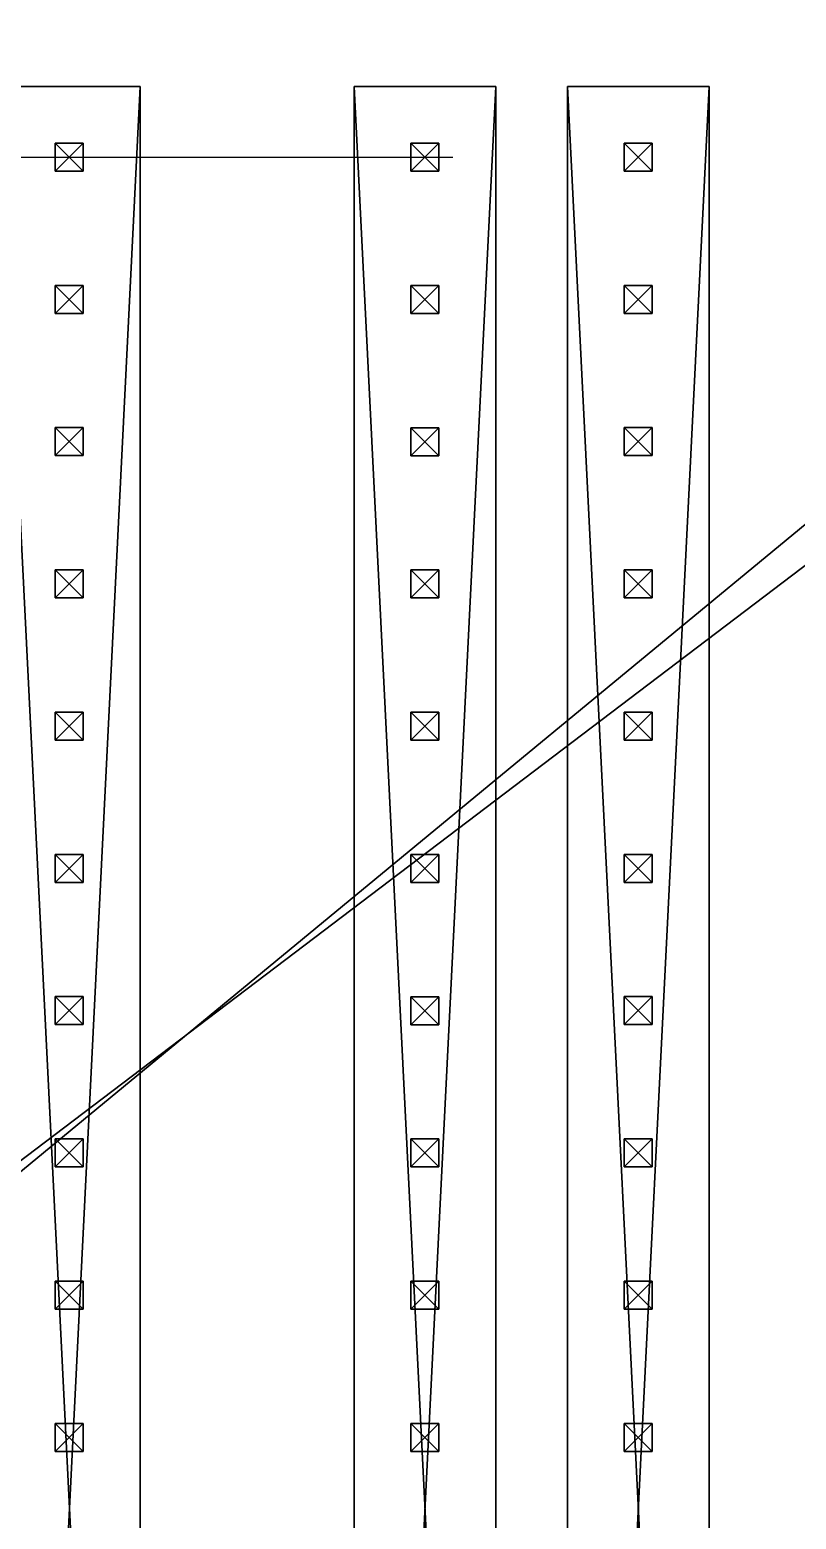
# Model space of a CAD drawing. Header units: millimetres. Extents: x 71 to 249, y 13 to 134.
# Drawn here: x 169.29 to 182.98, y 71.94 to 98.54 of the extents above; entities that cross this region are included whole.
import ezdxf

# ---------------------------------------------------------------- set-up
doc = ezdxf.new("R2010")
doc.units = ezdxf.units.MM
doc.layers.add('UB3D', color=1, linetype='Continuous')

msp = doc.modelspace()

# ---------------------------------------------------------------- linework, layer by layer
for p, q in [((148.409, 96.265, 78.56), (176.349, 96.265, 78.56)), ((154.759, 96.266, 95.571), (169.999, 96.266, 95.571)), ((169.999, 96.266, 87.511), (176.849, 96.266, 87.511)), ((176.349, 96.266, 87.511), (176.349, 96.266, 72.511))]:
    msp.add_line(p, q)
at = {"layer": 'UB3D', "color": 94}
for points in [[(219.529, 116.585, 72.51), (219.529, 28.585, 72.51), (103.529, 28.585, 72.51)], [(219.529, 116.585, 72.51), (103.529, 28.585, 72.51), (103.529, 116.585, 72.51)], [(219.529, 116.585, 72.5), (103.529, 116.585, 72.5), (103.529, 28.585, 72.5)], [(219.529, 116.585, 72.5), (103.529, 28.585, 72.5), (219.529, 28.585, 72.5)], [(215.719, 116.586, 89.521), (215.719, 28.586, 89.521), (109.038, 28.586, 89.521)], [(215.719, 116.586, 89.521), (109.038, 28.586, 89.521), (109.038, 116.586, 89.521)], [(215.719, 116.586, 89.511), (109.038, 116.586, 89.511), (109.038, 28.586, 89.511)], [(215.719, 116.586, 89.511), (109.038, 28.586, 89.511), (215.719, 28.586, 89.511)]]:
    msp.add_3dface(points, dxfattribs=at)
at = {"layer": 'UB3D', "color": 27}
for points in [[(171.264, 97.529, 89.521), (168.737, 97.529, 89.521), (168.737, 97.529, 91.521), (171.264, 97.529, 91.521)], [(168.737, 46.748, 89.521), (171.264, 46.748, 89.521), (171.264, 97.529, 89.521)], [(168.737, 46.748, 89.521), (171.264, 97.529, 89.521), (168.737, 97.529, 89.521)], [(168.737, 97.529, 91.521), (171.264, 97.529, 91.521), (171.264, 46.748, 91.521)], [(168.737, 97.529, 91.521), (171.264, 46.748, 91.521), (168.737, 46.748, 91.521)], [(171.264, 46.748, 89.521), (171.264, 97.529, 89.521), (171.264, 97.529, 91.521), (171.264, 46.748, 91.521)], [(177.614, 97.527, 72.51), (175.087, 97.527, 72.51), (175.087, 97.527, 74.51), (177.614, 97.527, 74.51)], [(175.087, 97.527, 72.51), (175.087, 46.746, 72.51), (175.087, 46.746, 74.51), (175.087, 97.527, 74.51)], [(175.087, 46.746, 72.51), (177.614, 46.746, 72.51), (177.614, 97.527, 72.51)], [(175.087, 46.746, 72.51), (177.614, 97.527, 72.51), (175.087, 97.527, 72.51)], [(175.087, 46.746, 72.51), (175.087, 97.527, 72.51), (175.087, 46.746, 72.51)], [(175.087, 97.527, 74.51), (177.614, 97.527, 74.51), (177.614, 46.746, 74.51)], [(175.087, 97.527, 74.51), (177.614, 46.746, 74.51), (175.087, 46.746, 74.51)], [(175.087, 97.527, 74.51), (175.087, 46.746, 74.51), (175.087, 97.527, 74.51)], [(177.614, 46.746, 72.51), (177.614, 97.527, 72.51), (177.614, 97.527, 74.51), (177.614, 46.746, 74.51)], [(181.424, 97.529, 89.521), (178.897, 97.529, 89.521), (178.897, 97.529, 91.521), (181.424, 97.529, 91.521)], [(178.897, 97.529, 89.521), (178.897, 46.748, 89.521), (178.897, 46.748, 91.521), (178.897, 97.529, 91.521)], [(178.897, 46.748, 89.521), (181.424, 46.748, 89.521), (181.424, 97.529, 89.521)], [(178.897, 46.748, 89.521), (181.424, 97.529, 89.521), (178.897, 97.529, 89.521)], [(178.897, 46.748, 89.521), (178.897, 97.529, 89.521), (178.897, 46.748, 89.521)], [(178.897, 97.529, 91.521), (181.424, 97.529, 91.521), (181.424, 46.748, 91.521)], [(178.897, 97.529, 91.521), (181.424, 46.748, 91.521), (178.897, 46.748, 91.521)], [(178.897, 97.529, 91.521), (178.897, 46.748, 91.521), (178.897, 97.529, 91.521)], [(181.424, 46.748, 89.521), (181.424, 97.529, 89.521), (181.424, 97.529, 91.521), (181.424, 46.748, 91.521)]]:
    msp.add_3dface(points, dxfattribs=at)
at = {"layer": 'UB3D', "color": 254}
for points in [[(169.999, 96.266, 88.011), (169.749, 96.016, 88.291), (169.749, 96.516, 88.291)], [(169.749, 96.016, 88.291), (169.749, 96.516, 88.291), (169.749, 96.016, 95.291)], [(169.749, 96.516, 88.291), (169.749, 96.016, 95.291), (169.749, 96.516, 95.291)], [(169.749, 96.016, 95.291), (169.749, 96.516, 95.291), (169.999, 96.266, 95.571)], [(169.999, 96.266, 88.011), (169.749, 96.516, 88.291), (170.249, 96.516, 88.291)], [(169.749, 96.516, 88.291), (170.249, 96.516, 88.291), (169.749, 96.516, 95.291)], [(170.249, 96.516, 88.291), (169.749, 96.516, 95.291), (170.249, 96.516, 95.291)], [(169.749, 96.516, 95.291), (170.249, 96.516, 95.291), (169.999, 96.266, 95.571)], [(169.999, 96.266, 88.011), (170.249, 96.516, 88.291), (170.249, 96.016, 88.291)], [(170.249, 96.516, 95.291), (170.249, 96.016, 95.291), (169.999, 96.266, 95.571)], [(170.249, 96.516, 88.291), (170.249, 96.016, 88.291), (170.249, 96.516, 95.291)], [(170.249, 96.016, 88.291), (170.249, 96.516, 95.291), (170.249, 96.016, 95.291)], [(176.349, 96.265, 71), (176.099, 96.015, 71.28), (176.099, 96.515, 71.28)], [(176.099, 96.015, 71.28), (176.099, 96.515, 71.28), (176.099, 96.015, 78.28)], [(176.099, 96.515, 71.28), (176.099, 96.015, 78.28), (176.099, 96.515, 78.28)], [(176.099, 96.015, 78.28), (176.099, 96.515, 78.28), (176.349, 96.265, 78.56)], [(176.349, 96.265, 71), (176.099, 96.515, 71.28), (176.599, 96.515, 71.28)], [(176.099, 96.515, 71.28), (176.599, 96.515, 71.28), (176.099, 96.515, 78.28)], [(176.599, 96.515, 71.28), (176.099, 96.515, 78.28), (176.599, 96.515, 78.28)], [(176.099, 96.515, 78.28), (176.599, 96.515, 78.28), (176.349, 96.265, 78.56)], [(176.349, 96.265, 71), (176.599, 96.515, 71.28), (176.599, 96.015, 71.28)], [(176.599, 96.515, 78.28), (176.599, 96.015, 78.28), (176.349, 96.265, 78.56)], [(176.599, 96.515, 71.28), (176.599, 96.015, 71.28), (176.599, 96.515, 78.28)], [(176.599, 96.015, 71.28), (176.599, 96.515, 78.28), (176.599, 96.015, 78.28)], [(180.159, 96.266, 88.011), (179.909, 96.016, 88.291), (179.909, 96.516, 88.291)], [(179.909, 96.016, 88.291), (179.909, 96.516, 88.291), (179.909, 96.016, 95.291)], [(179.909, 96.516, 88.291), (179.909, 96.016, 95.291), (179.909, 96.516, 95.291)], [(179.909, 96.016, 95.291), (179.909, 96.516, 95.291), (180.159, 96.266, 95.571)], [(180.159, 96.266, 88.011), (179.909, 96.516, 88.291), (180.409, 96.516, 88.291)], [(179.909, 96.516, 88.291), (180.409, 96.516, 88.291), (179.909, 96.516, 95.291)], [(180.409, 96.516, 88.291), (179.909, 96.516, 95.291), (180.409, 96.516, 95.291)], [(179.909, 96.516, 95.291), (180.409, 96.516, 95.291), (180.159, 96.266, 95.571)], [(180.159, 96.266, 88.011), (180.409, 96.516, 88.291), (180.409, 96.016, 88.291)], [(180.409, 96.516, 95.291), (180.409, 96.016, 95.291), (180.159, 96.266, 95.571)], [(180.409, 96.516, 88.291), (180.409, 96.016, 88.291), (180.409, 96.516, 95.291)], [(180.409, 96.016, 88.291), (180.409, 96.516, 95.291), (180.409, 96.016, 95.291)], [(169.999, 96.266, 88.011), (170.249, 96.016, 88.291), (169.749, 96.016, 88.291)], [(170.249, 96.016, 95.291), (169.749, 96.016, 95.291), (169.999, 96.266, 95.571)], [(170.249, 96.016, 88.291), (169.749, 96.016, 88.291), (170.249, 96.016, 95.291)], [(169.749, 96.016, 88.291), (170.249, 96.016, 95.291), (169.749, 96.016, 95.291)], [(176.349, 96.265, 71), (176.599, 96.015, 71.28), (176.099, 96.015, 71.28)], [(176.599, 96.015, 78.28), (176.099, 96.015, 78.28), (176.349, 96.265, 78.56)], [(176.599, 96.015, 71.28), (176.099, 96.015, 71.28), (176.599, 96.015, 78.28)], [(176.099, 96.015, 71.28), (176.599, 96.015, 78.28), (176.099, 96.015, 78.28)], [(180.159, 96.266, 88.011), (180.409, 96.016, 88.291), (179.909, 96.016, 88.291)], [(180.409, 96.016, 95.291), (179.909, 96.016, 95.291), (180.159, 96.266, 95.571)], [(180.409, 96.016, 88.291), (179.909, 96.016, 88.291), (180.409, 96.016, 95.291)], [(179.909, 96.016, 88.291), (180.409, 96.016, 95.291), (179.909, 96.016, 95.291)], [(169.999, 93.726, 88.011), (169.749, 93.476, 88.291), (169.749, 93.976, 88.291)], [(169.749, 93.476, 88.291), (169.749, 93.976, 88.291), (169.749, 93.476, 95.291)], [(169.749, 93.976, 88.291), (169.749, 93.476, 95.291), (169.749, 93.976, 95.291)], [(169.749, 93.476, 95.291), (169.749, 93.976, 95.291), (169.999, 93.726, 95.571)], [(169.999, 93.726, 88.011), (169.749, 93.976, 88.291), (170.249, 93.976, 88.291)], [(169.749, 93.976, 88.291), (170.249, 93.976, 88.291), (169.749, 93.976, 95.291)], [(170.249, 93.976, 88.291), (169.749, 93.976, 95.291), (170.249, 93.976, 95.291)], [(169.749, 93.976, 95.291), (170.249, 93.976, 95.291), (169.999, 93.726, 95.571)], [(169.999, 93.726, 88.011), (170.249, 93.976, 88.291), (170.249, 93.476, 88.291)], [(170.249, 93.976, 95.291), (170.249, 93.476, 95.291), (169.999, 93.726, 95.571)], [(170.249, 93.976, 88.291), (170.249, 93.476, 88.291), (170.249, 93.976, 95.291)], [(170.249, 93.476, 88.291), (170.249, 93.976, 95.291), (170.249, 93.476, 95.291)], [(176.349, 93.725, 71), (176.099, 93.475, 71.28), (176.099, 93.975, 71.28)], [(176.099, 93.475, 71.28), (176.099, 93.975, 71.28), (176.099, 93.475, 78.28)], [(176.099, 93.975, 71.28), (176.099, 93.475, 78.28), (176.099, 93.975, 78.28)], [(176.099, 93.475, 78.28), (176.099, 93.975, 78.28), (176.349, 93.725, 78.56)], [(176.349, 93.725, 71), (176.099, 93.975, 71.28), (176.599, 93.975, 71.28)], [(176.099, 93.975, 71.28), (176.599, 93.975, 71.28), (176.099, 93.975, 78.28)], [(176.599, 93.975, 71.28), (176.099, 93.975, 78.28), (176.599, 93.975, 78.28)], [(176.099, 93.975, 78.28), (176.599, 93.975, 78.28), (176.349, 93.725, 78.56)], [(176.349, 93.725, 71), (176.599, 93.975, 71.28), (176.599, 93.475, 71.28)], [(176.599, 93.975, 78.28), (176.599, 93.475, 78.28), (176.349, 93.725, 78.56)], [(176.599, 93.975, 71.28), (176.599, 93.475, 71.28), (176.599, 93.975, 78.28)], [(176.599, 93.475, 71.28), (176.599, 93.975, 78.28), (176.599, 93.475, 78.28)], [(180.159, 93.726, 88.011), (179.909, 93.476, 88.291), (179.909, 93.976, 88.291)], [(179.909, 93.476, 88.291), (179.909, 93.976, 88.291), (179.909, 93.476, 95.291)], [(179.909, 93.976, 88.291), (179.909, 93.476, 95.291), (179.909, 93.976, 95.291)], [(179.909, 93.476, 95.291), (179.909, 93.976, 95.291), (180.159, 93.726, 95.571)], [(180.159, 93.726, 88.011), (179.909, 93.976, 88.291), (180.409, 93.976, 88.291)], [(179.909, 93.976, 88.291), (180.409, 93.976, 88.291), (179.909, 93.976, 95.291)], [(180.409, 93.976, 88.291), (179.909, 93.976, 95.291), (180.409, 93.976, 95.291)], [(179.909, 93.976, 95.291), (180.409, 93.976, 95.291), (180.159, 93.726, 95.571)], [(180.159, 93.726, 88.011), (180.409, 93.976, 88.291), (180.409, 93.476, 88.291)], [(180.409, 93.976, 95.291), (180.409, 93.476, 95.291), (180.159, 93.726, 95.571)], [(180.409, 93.976, 88.291), (180.409, 93.476, 88.291), (180.409, 93.976, 95.291)], [(180.409, 93.476, 88.291), (180.409, 93.976, 95.291), (180.409, 93.476, 95.291)], [(169.999, 93.726, 88.011), (170.249, 93.476, 88.291), (169.749, 93.476, 88.291)], [(170.249, 93.476, 95.291), (169.749, 93.476, 95.291), (169.999, 93.726, 95.571)], [(176.349, 93.725, 71), (176.599, 93.475, 71.28), (176.099, 93.475, 71.28)], [(176.599, 93.475, 78.28), (176.099, 93.475, 78.28), (176.349, 93.725, 78.56)], [(180.159, 93.726, 88.011), (180.409, 93.476, 88.291), (179.909, 93.476, 88.291)], [(180.409, 93.476, 95.291), (179.909, 93.476, 95.291), (180.159, 93.726, 95.571)], [(170.249, 93.476, 88.291), (169.749, 93.476, 88.291), (170.249, 93.476, 95.291)], [(169.749, 93.476, 88.291), (170.249, 93.476, 95.291), (169.749, 93.476, 95.291)], [(176.599, 93.475, 71.28), (176.099, 93.475, 71.28), (176.599, 93.475, 78.28)], [(176.099, 93.475, 71.28), (176.599, 93.475, 78.28), (176.099, 93.475, 78.28)], [(180.409, 93.476, 88.291), (179.909, 93.476, 88.291), (180.409, 93.476, 95.291)], [(179.909, 93.476, 88.291), (180.409, 93.476, 95.291), (179.909, 93.476, 95.291)], [(169.999, 91.186, 88.011), (169.749, 90.936, 88.291), (169.749, 91.436, 88.291)], [(169.749, 90.936, 88.291), (169.749, 91.436, 88.291), (169.749, 90.936, 95.291)], [(169.749, 91.436, 88.291), (169.749, 90.936, 95.291), (169.749, 91.436, 95.291)], [(169.749, 90.936, 95.291), (169.749, 91.436, 95.291), (169.999, 91.186, 95.571)], [(169.999, 91.186, 88.011), (169.749, 91.436, 88.291), (170.249, 91.436, 88.291)], [(169.749, 91.436, 88.291), (170.249, 91.436, 88.291), (169.749, 91.436, 95.291)], [(170.249, 91.436, 88.291), (169.749, 91.436, 95.291), (170.249, 91.436, 95.291)], [(169.749, 91.436, 95.291), (170.249, 91.436, 95.291), (169.999, 91.186, 95.571)], [(169.999, 91.186, 88.011), (170.249, 91.436, 88.291), (170.249, 90.936, 88.291)], [(170.249, 91.436, 95.291), (170.249, 90.936, 95.291), (169.999, 91.186, 95.571)], [(170.249, 91.436, 88.291), (170.249, 90.936, 88.291), (170.249, 91.436, 95.291)], [(170.249, 90.936, 88.291), (170.249, 91.436, 95.291), (170.249, 90.936, 95.291)], [(176.349, 91.185, 71), (176.099, 90.935, 71.28), (176.099, 91.435, 71.28)], [(176.099, 90.935, 71.28), (176.099, 91.435, 71.28), (176.099, 90.935, 78.28)], [(176.099, 91.435, 71.28), (176.099, 90.935, 78.28), (176.099, 91.435, 78.28)], [(176.099, 90.935, 78.28), (176.099, 91.435, 78.28), (176.349, 91.185, 78.56)], [(176.349, 91.185, 71), (176.099, 91.435, 71.28), (176.599, 91.435, 71.28)], [(176.099, 91.435, 71.28), (176.599, 91.435, 71.28), (176.099, 91.435, 78.28)], [(176.599, 91.435, 71.28), (176.099, 91.435, 78.28), (176.599, 91.435, 78.28)], [(176.099, 91.435, 78.28), (176.599, 91.435, 78.28), (176.349, 91.185, 78.56)], [(176.349, 91.185, 71), (176.599, 91.435, 71.28), (176.599, 90.935, 71.28)], [(176.599, 91.435, 78.28), (176.599, 90.935, 78.28), (176.349, 91.185, 78.56)], [(176.599, 91.435, 71.28), (176.599, 90.935, 71.28), (176.599, 91.435, 78.28)], [(176.599, 90.935, 71.28), (176.599, 91.435, 78.28), (176.599, 90.935, 78.28)], [(180.159, 91.186, 88.011), (179.909, 90.936, 88.291), (179.909, 91.436, 88.291)], [(179.909, 90.936, 88.291), (179.909, 91.436, 88.291), (179.909, 90.936, 95.291)], [(179.909, 91.436, 88.291), (179.909, 90.936, 95.291), (179.909, 91.436, 95.291)], [(179.909, 90.936, 95.291), (179.909, 91.436, 95.291), (180.159, 91.186, 95.571)], [(180.159, 91.186, 88.011), (179.909, 91.436, 88.291), (180.409, 91.436, 88.291)], [(179.909, 91.436, 88.291), (180.409, 91.436, 88.291), (179.909, 91.436, 95.291)], [(180.409, 91.436, 88.291), (179.909, 91.436, 95.291), (180.409, 91.436, 95.291)], [(179.909, 91.436, 95.291), (180.409, 91.436, 95.291), (180.159, 91.186, 95.571)], [(180.159, 91.186, 88.011), (180.409, 91.436, 88.291), (180.409, 90.936, 88.291)], [(180.409, 91.436, 95.291), (180.409, 90.936, 95.291), (180.159, 91.186, 95.571)], [(180.409, 91.436, 88.291), (180.409, 90.936, 88.291), (180.409, 91.436, 95.291)], [(180.409, 90.936, 88.291), (180.409, 91.436, 95.291), (180.409, 90.936, 95.291)], [(169.999, 91.186, 88.011), (170.249, 90.936, 88.291), (169.749, 90.936, 88.291)], [(170.249, 90.936, 95.291), (169.749, 90.936, 95.291), (169.999, 91.186, 95.571)], [(176.349, 91.185, 71), (176.599, 90.935, 71.28), (176.099, 90.935, 71.28)], [(176.599, 90.935, 78.28), (176.099, 90.935, 78.28), (176.349, 91.185, 78.56)], [(180.159, 91.186, 88.011), (180.409, 90.936, 88.291), (179.909, 90.936, 88.291)], [(180.409, 90.936, 95.291), (179.909, 90.936, 95.291), (180.159, 91.186, 95.571)], [(170.249, 90.936, 88.291), (169.749, 90.936, 88.291), (170.249, 90.936, 95.291)], [(169.749, 90.936, 88.291), (170.249, 90.936, 95.291), (169.749, 90.936, 95.291)], [(176.599, 90.935, 71.28), (176.099, 90.935, 71.28), (176.599, 90.935, 78.28)], [(176.099, 90.935, 71.28), (176.599, 90.935, 78.28), (176.099, 90.935, 78.28)], [(180.409, 90.936, 88.291), (179.909, 90.936, 88.291), (180.409, 90.936, 95.291)], [(179.909, 90.936, 88.291), (180.409, 90.936, 95.291), (179.909, 90.936, 95.291)], [(169.999, 88.646, 88.011), (169.749, 88.396, 88.291), (169.749, 88.896, 88.291)], [(169.749, 88.396, 88.291), (169.749, 88.896, 88.291), (169.749, 88.396, 95.291)], [(169.749, 88.896, 88.291), (169.749, 88.396, 95.291), (169.749, 88.896, 95.291)], [(169.749, 88.396, 95.291), (169.749, 88.896, 95.291), (169.999, 88.646, 95.571)], [(169.999, 88.646, 88.011), (169.749, 88.896, 88.291), (170.249, 88.896, 88.291)], [(169.749, 88.896, 88.291), (170.249, 88.896, 88.291), (169.749, 88.896, 95.291)], [(170.249, 88.896, 88.291), (169.749, 88.896, 95.291), (170.249, 88.896, 95.291)], [(169.749, 88.896, 95.291), (170.249, 88.896, 95.291), (169.999, 88.646, 95.571)], [(169.999, 88.646, 88.011), (170.249, 88.896, 88.291), (170.249, 88.396, 88.291)], [(170.249, 88.896, 95.291), (170.249, 88.396, 95.291), (169.999, 88.646, 95.571)], [(170.249, 88.896, 88.291), (170.249, 88.396, 88.291), (170.249, 88.896, 95.291)], [(170.249, 88.396, 88.291), (170.249, 88.896, 95.291), (170.249, 88.396, 95.291)], [(176.349, 88.645, 71), (176.099, 88.395, 71.28), (176.099, 88.895, 71.28)], [(176.099, 88.395, 71.28), (176.099, 88.895, 71.28), (176.099, 88.395, 78.28)], [(176.099, 88.895, 71.28), (176.099, 88.395, 78.28), (176.099, 88.895, 78.28)], [(176.099, 88.395, 78.28), (176.099, 88.895, 78.28), (176.349, 88.645, 78.56)], [(176.349, 88.645, 71), (176.099, 88.895, 71.28), (176.599, 88.895, 71.28)], [(176.099, 88.895, 71.28), (176.599, 88.895, 71.28), (176.099, 88.895, 78.28)], [(176.599, 88.895, 71.28), (176.099, 88.895, 78.28), (176.599, 88.895, 78.28)], [(176.099, 88.895, 78.28), (176.599, 88.895, 78.28), (176.349, 88.645, 78.56)], [(176.349, 88.645, 71), (176.599, 88.895, 71.28), (176.599, 88.395, 71.28)], [(176.599, 88.895, 78.28), (176.599, 88.395, 78.28), (176.349, 88.645, 78.56)], [(176.599, 88.895, 71.28), (176.599, 88.395, 71.28), (176.599, 88.895, 78.28)], [(176.599, 88.395, 71.28), (176.599, 88.895, 78.28), (176.599, 88.395, 78.28)], [(180.159, 88.646, 88.011), (179.909, 88.396, 88.291), (179.909, 88.896, 88.291)], [(179.909, 88.396, 88.291), (179.909, 88.896, 88.291), (179.909, 88.396, 95.291)], [(179.909, 88.896, 88.291), (179.909, 88.396, 95.291), (179.909, 88.896, 95.291)], [(179.909, 88.396, 95.291), (179.909, 88.896, 95.291), (180.159, 88.646, 95.571)], [(180.159, 88.646, 88.011), (179.909, 88.896, 88.291), (180.409, 88.896, 88.291)], [(179.909, 88.896, 88.291), (180.409, 88.896, 88.291), (179.909, 88.896, 95.291)], [(180.409, 88.896, 88.291), (179.909, 88.896, 95.291), (180.409, 88.896, 95.291)], [(179.909, 88.896, 95.291), (180.409, 88.896, 95.291), (180.159, 88.646, 95.571)], [(180.159, 88.646, 88.011), (180.409, 88.896, 88.291), (180.409, 88.396, 88.291)], [(180.409, 88.896, 95.291), (180.409, 88.396, 95.291), (180.159, 88.646, 95.571)], [(180.409, 88.896, 88.291), (180.409, 88.396, 88.291), (180.409, 88.896, 95.291)], [(180.409, 88.396, 88.291), (180.409, 88.896, 95.291), (180.409, 88.396, 95.291)], [(169.999, 88.646, 88.011), (170.249, 88.396, 88.291), (169.749, 88.396, 88.291)], [(170.249, 88.396, 95.291), (169.749, 88.396, 95.291), (169.999, 88.646, 95.571)], [(176.349, 88.645, 71), (176.599, 88.395, 71.28), (176.099, 88.395, 71.28)], [(176.599, 88.395, 78.28), (176.099, 88.395, 78.28), (176.349, 88.645, 78.56)], [(180.159, 88.646, 88.011), (180.409, 88.396, 88.291), (179.909, 88.396, 88.291)], [(180.409, 88.396, 95.291), (179.909, 88.396, 95.291), (180.159, 88.646, 95.571)], [(170.249, 88.396, 88.291), (169.749, 88.396, 88.291), (170.249, 88.396, 95.291)], [(169.749, 88.396, 88.291), (170.249, 88.396, 95.291), (169.749, 88.396, 95.291)], [(176.599, 88.395, 71.28), (176.099, 88.395, 71.28), (176.599, 88.395, 78.28)], [(176.099, 88.395, 71.28), (176.599, 88.395, 78.28), (176.099, 88.395, 78.28)], [(180.409, 88.396, 88.291), (179.909, 88.396, 88.291), (180.409, 88.396, 95.291)], [(179.909, 88.396, 88.291), (180.409, 88.396, 95.291), (179.909, 88.396, 95.291)], [(169.999, 86.106, 88.011), (169.749, 85.856, 88.291), (169.749, 86.356, 88.291)], [(169.749, 85.856, 88.291), (169.749, 86.356, 88.291), (169.749, 85.856, 95.291)], [(169.749, 86.356, 88.291), (169.749, 85.856, 95.291), (169.749, 86.356, 95.291)], [(169.749, 85.856, 95.291), (169.749, 86.356, 95.291), (169.999, 86.106, 95.571)], [(169.999, 86.106, 88.011), (169.749, 86.356, 88.291), (170.249, 86.356, 88.291)], [(169.749, 86.356, 88.291), (170.249, 86.356, 88.291), (169.749, 86.356, 95.291)], [(170.249, 86.356, 88.291), (169.749, 86.356, 95.291), (170.249, 86.356, 95.291)], [(169.749, 86.356, 95.291), (170.249, 86.356, 95.291), (169.999, 86.106, 95.571)], [(169.999, 86.106, 88.011), (170.249, 86.356, 88.291), (170.249, 85.856, 88.291)], [(170.249, 86.356, 95.291), (170.249, 85.856, 95.291), (169.999, 86.106, 95.571)], [(170.249, 86.356, 88.291), (170.249, 85.856, 88.291), (170.249, 86.356, 95.291)], [(170.249, 85.856, 88.291), (170.249, 86.356, 95.291), (170.249, 85.856, 95.291)], [(176.349, 86.105, 71), (176.099, 85.855, 71.28), (176.099, 86.355, 71.28)], [(176.099, 85.855, 71.28), (176.099, 86.355, 71.28), (176.099, 85.855, 78.28)], [(176.099, 86.355, 71.28), (176.099, 85.855, 78.28), (176.099, 86.355, 78.28)], [(176.099, 85.855, 78.28), (176.099, 86.355, 78.28), (176.349, 86.105, 78.56)], [(176.349, 86.105, 71), (176.099, 86.355, 71.28), (176.599, 86.355, 71.28)], [(176.099, 86.355, 71.28), (176.599, 86.355, 71.28), (176.099, 86.355, 78.28)], [(176.599, 86.355, 71.28), (176.099, 86.355, 78.28), (176.599, 86.355, 78.28)], [(176.099, 86.355, 78.28), (176.599, 86.355, 78.28), (176.349, 86.105, 78.56)], [(176.349, 86.105, 71), (176.599, 86.355, 71.28), (176.599, 85.855, 71.28)], [(176.599, 86.355, 78.28), (176.599, 85.855, 78.28), (176.349, 86.105, 78.56)], [(176.599, 86.355, 71.28), (176.599, 85.855, 71.28), (176.599, 86.355, 78.28)], [(176.599, 85.855, 71.28), (176.599, 86.355, 78.28), (176.599, 85.855, 78.28)], [(180.159, 86.106, 88.011), (179.909, 85.856, 88.291), (179.909, 86.356, 88.291)], [(179.909, 85.856, 88.291), (179.909, 86.356, 88.291), (179.909, 85.856, 95.291)], [(179.909, 86.356, 88.291), (179.909, 85.856, 95.291), (179.909, 86.356, 95.291)], [(179.909, 85.856, 95.291), (179.909, 86.356, 95.291), (180.159, 86.106, 95.571)], [(180.159, 86.106, 88.011), (179.909, 86.356, 88.291), (180.409, 86.356, 88.291)], [(179.909, 86.356, 88.291), (180.409, 86.356, 88.291), (179.909, 86.356, 95.291)], [(180.409, 86.356, 88.291), (179.909, 86.356, 95.291), (180.409, 86.356, 95.291)], [(179.909, 86.356, 95.291), (180.409, 86.356, 95.291), (180.159, 86.106, 95.571)], [(180.159, 86.106, 88.011), (180.409, 86.356, 88.291), (180.409, 85.856, 88.291)], [(180.409, 86.356, 95.291), (180.409, 85.856, 95.291), (180.159, 86.106, 95.571)], [(180.409, 86.356, 88.291), (180.409, 85.856, 88.291), (180.409, 86.356, 95.291)], [(180.409, 85.856, 88.291), (180.409, 86.356, 95.291), (180.409, 85.856, 95.291)], [(169.999, 86.106, 88.011), (170.249, 85.856, 88.291), (169.749, 85.856, 88.291)], [(170.249, 85.856, 95.291), (169.749, 85.856, 95.291), (169.999, 86.106, 95.571)], [(176.349, 86.105, 71), (176.599, 85.855, 71.28), (176.099, 85.855, 71.28)], [(176.599, 85.855, 78.28), (176.099, 85.855, 78.28), (176.349, 86.105, 78.56)], [(180.159, 86.106, 88.011), (180.409, 85.856, 88.291), (179.909, 85.856, 88.291)], [(180.409, 85.856, 95.291), (179.909, 85.856, 95.291), (180.159, 86.106, 95.571)], [(170.249, 85.856, 88.291), (169.749, 85.856, 88.291), (170.249, 85.856, 95.291)], [(169.749, 85.856, 88.291), (170.249, 85.856, 95.291), (169.749, 85.856, 95.291)], [(176.599, 85.855, 71.28), (176.099, 85.855, 71.28), (176.599, 85.855, 78.28)], [(176.099, 85.855, 71.28), (176.599, 85.855, 78.28), (176.099, 85.855, 78.28)], [(180.409, 85.856, 88.291), (179.909, 85.856, 88.291), (180.409, 85.856, 95.291)], [(179.909, 85.856, 88.291), (180.409, 85.856, 95.291), (179.909, 85.856, 95.291)], [(169.999, 83.566, 88.011), (169.749, 83.316, 88.291), (169.749, 83.816, 88.291)], [(169.749, 83.316, 88.291), (169.749, 83.816, 88.291), (169.749, 83.316, 95.291)], [(169.749, 83.816, 88.291), (169.749, 83.316, 95.291), (169.749, 83.816, 95.291)], [(169.749, 83.316, 95.291), (169.749, 83.816, 95.291), (169.999, 83.566, 95.571)], [(169.999, 83.566, 88.011), (169.749, 83.816, 88.291), (170.249, 83.816, 88.291)], [(169.749, 83.816, 88.291), (170.249, 83.816, 88.291), (169.749, 83.816, 95.291)], [(170.249, 83.816, 88.291), (169.749, 83.816, 95.291), (170.249, 83.816, 95.291)], [(169.749, 83.816, 95.291), (170.249, 83.816, 95.291), (169.999, 83.566, 95.571)], [(169.999, 83.566, 88.011), (170.249, 83.816, 88.291), (170.249, 83.316, 88.291)], [(170.249, 83.816, 95.291), (170.249, 83.316, 95.291), (169.999, 83.566, 95.571)], [(170.249, 83.816, 88.291), (170.249, 83.316, 88.291), (170.249, 83.816, 95.291)], [(170.249, 83.316, 88.291), (170.249, 83.816, 95.291), (170.249, 83.316, 95.291)], [(176.349, 83.565, 71), (176.099, 83.315, 71.28), (176.099, 83.815, 71.28)], [(176.099, 83.315, 71.28), (176.099, 83.815, 71.28), (176.099, 83.315, 78.28)], [(176.099, 83.815, 71.28), (176.099, 83.315, 78.28), (176.099, 83.815, 78.28)], [(176.099, 83.315, 78.28), (176.099, 83.815, 78.28), (176.349, 83.565, 78.56)], [(176.349, 83.565, 71), (176.099, 83.815, 71.28), (176.599, 83.815, 71.28)], [(176.099, 83.815, 71.28), (176.599, 83.815, 71.28), (176.099, 83.815, 78.28)], [(176.599, 83.815, 71.28), (176.099, 83.815, 78.28), (176.599, 83.815, 78.28)], [(176.099, 83.815, 78.28), (176.599, 83.815, 78.28), (176.349, 83.565, 78.56)], [(176.349, 83.565, 71), (176.599, 83.815, 71.28), (176.599, 83.315, 71.28)], [(176.599, 83.815, 78.28), (176.599, 83.315, 78.28), (176.349, 83.565, 78.56)], [(176.599, 83.815, 71.28), (176.599, 83.315, 71.28), (176.599, 83.815, 78.28)], [(176.599, 83.315, 71.28), (176.599, 83.815, 78.28), (176.599, 83.315, 78.28)], [(180.159, 83.566, 88.011), (179.909, 83.316, 88.291), (179.909, 83.816, 88.291)], [(179.909, 83.316, 88.291), (179.909, 83.816, 88.291), (179.909, 83.316, 95.291)], [(179.909, 83.816, 88.291), (179.909, 83.316, 95.291), (179.909, 83.816, 95.291)], [(179.909, 83.316, 95.291), (179.909, 83.816, 95.291), (180.159, 83.566, 95.571)], [(180.159, 83.566, 88.011), (179.909, 83.816, 88.291), (180.409, 83.816, 88.291)], [(179.909, 83.816, 88.291), (180.409, 83.816, 88.291), (179.909, 83.816, 95.291)], [(180.409, 83.816, 88.291), (179.909, 83.816, 95.291), (180.409, 83.816, 95.291)], [(179.909, 83.816, 95.291), (180.409, 83.816, 95.291), (180.159, 83.566, 95.571)], [(180.159, 83.566, 88.011), (180.409, 83.816, 88.291), (180.409, 83.316, 88.291)], [(180.409, 83.816, 95.291), (180.409, 83.316, 95.291), (180.159, 83.566, 95.571)], [(180.409, 83.816, 88.291), (180.409, 83.316, 88.291), (180.409, 83.816, 95.291)], [(180.409, 83.316, 88.291), (180.409, 83.816, 95.291), (180.409, 83.316, 95.291)], [(169.999, 83.566, 88.011), (170.249, 83.316, 88.291), (169.749, 83.316, 88.291)], [(170.249, 83.316, 95.291), (169.749, 83.316, 95.291), (169.999, 83.566, 95.571)], [(176.349, 83.565, 71), (176.599, 83.315, 71.28), (176.099, 83.315, 71.28)], [(176.599, 83.315, 78.28), (176.099, 83.315, 78.28), (176.349, 83.565, 78.56)], [(180.159, 83.566, 88.011), (180.409, 83.316, 88.291), (179.909, 83.316, 88.291)], [(180.409, 83.316, 95.291), (179.909, 83.316, 95.291), (180.159, 83.566, 95.571)], [(170.249, 83.316, 88.291), (169.749, 83.316, 88.291), (170.249, 83.316, 95.291)], [(169.749, 83.316, 88.291), (170.249, 83.316, 95.291), (169.749, 83.316, 95.291)], [(176.599, 83.315, 71.28), (176.099, 83.315, 71.28), (176.599, 83.315, 78.28)], [(176.099, 83.315, 71.28), (176.599, 83.315, 78.28), (176.099, 83.315, 78.28)], [(180.409, 83.316, 88.291), (179.909, 83.316, 88.291), (180.409, 83.316, 95.291)], [(179.909, 83.316, 88.291), (180.409, 83.316, 95.291), (179.909, 83.316, 95.291)], [(169.999, 81.026, 88.011), (169.749, 80.776, 88.291), (169.749, 81.276, 88.291)], [(169.749, 80.776, 88.291), (169.749, 81.276, 88.291), (169.749, 80.776, 95.291)], [(169.749, 81.276, 88.291), (169.749, 80.776, 95.291), (169.749, 81.276, 95.291)], [(169.749, 80.776, 95.291), (169.749, 81.276, 95.291), (169.999, 81.026, 95.571)], [(169.999, 81.026, 88.011), (169.749, 81.276, 88.291), (170.249, 81.276, 88.291)], [(169.749, 81.276, 88.291), (170.249, 81.276, 88.291), (169.749, 81.276, 95.291)], [(170.249, 81.276, 88.291), (169.749, 81.276, 95.291), (170.249, 81.276, 95.291)], [(169.749, 81.276, 95.291), (170.249, 81.276, 95.291), (169.999, 81.026, 95.571)], [(169.999, 81.026, 88.011), (170.249, 81.276, 88.291), (170.249, 80.776, 88.291)], [(170.249, 81.276, 95.291), (170.249, 80.776, 95.291), (169.999, 81.026, 95.571)], [(170.249, 81.276, 88.291), (170.249, 80.776, 88.291), (170.249, 81.276, 95.291)], [(170.249, 80.776, 88.291), (170.249, 81.276, 95.291), (170.249, 80.776, 95.291)], [(176.349, 81.025, 71), (176.099, 80.775, 71.28), (176.099, 81.275, 71.28)], [(176.099, 80.775, 71.28), (176.099, 81.275, 71.28), (176.099, 80.775, 78.28)], [(176.099, 81.275, 71.28), (176.099, 80.775, 78.28), (176.099, 81.275, 78.28)], [(176.099, 80.775, 78.28), (176.099, 81.275, 78.28), (176.349, 81.025, 78.56)], [(176.349, 81.025, 71), (176.099, 81.275, 71.28), (176.599, 81.275, 71.28)], [(176.099, 81.275, 71.28), (176.599, 81.275, 71.28), (176.099, 81.275, 78.28)], [(176.599, 81.275, 71.28), (176.099, 81.275, 78.28), (176.599, 81.275, 78.28)], [(176.099, 81.275, 78.28), (176.599, 81.275, 78.28), (176.349, 81.025, 78.56)], [(176.349, 81.025, 71), (176.599, 81.275, 71.28), (176.599, 80.775, 71.28)], [(176.599, 81.275, 78.28), (176.599, 80.775, 78.28), (176.349, 81.025, 78.56)], [(176.599, 81.275, 71.28), (176.599, 80.775, 71.28), (176.599, 81.275, 78.28)], [(176.599, 80.775, 71.28), (176.599, 81.275, 78.28), (176.599, 80.775, 78.28)], [(180.159, 81.026, 88.011), (179.909, 80.776, 88.291), (179.909, 81.276, 88.291)], [(179.909, 80.776, 88.291), (179.909, 81.276, 88.291), (179.909, 80.776, 95.291)], [(179.909, 81.276, 88.291), (179.909, 80.776, 95.291), (179.909, 81.276, 95.291)], [(179.909, 80.776, 95.291), (179.909, 81.276, 95.291), (180.159, 81.026, 95.571)], [(180.159, 81.026, 88.011), (179.909, 81.276, 88.291), (180.409, 81.276, 88.291)], [(179.909, 81.276, 88.291), (180.409, 81.276, 88.291), (179.909, 81.276, 95.291)], [(180.409, 81.276, 88.291), (179.909, 81.276, 95.291), (180.409, 81.276, 95.291)], [(179.909, 81.276, 95.291), (180.409, 81.276, 95.291), (180.159, 81.026, 95.571)], [(180.159, 81.026, 88.011), (180.409, 81.276, 88.291), (180.409, 80.776, 88.291)], [(180.409, 81.276, 95.291), (180.409, 80.776, 95.291), (180.159, 81.026, 95.571)], [(180.409, 81.276, 88.291), (180.409, 80.776, 88.291), (180.409, 81.276, 95.291)], [(180.409, 80.776, 88.291), (180.409, 81.276, 95.291), (180.409, 80.776, 95.291)], [(169.999, 81.026, 88.011), (170.249, 80.776, 88.291), (169.749, 80.776, 88.291)], [(170.249, 80.776, 95.291), (169.749, 80.776, 95.291), (169.999, 81.026, 95.571)], [(176.349, 81.025, 71), (176.599, 80.775, 71.28), (176.099, 80.775, 71.28)], [(176.599, 80.775, 78.28), (176.099, 80.775, 78.28), (176.349, 81.025, 78.56)], [(180.159, 81.026, 88.011), (180.409, 80.776, 88.291), (179.909, 80.776, 88.291)], [(180.409, 80.776, 95.291), (179.909, 80.776, 95.291), (180.159, 81.026, 95.571)], [(170.249, 80.776, 88.291), (169.749, 80.776, 88.291), (170.249, 80.776, 95.291)], [(169.749, 80.776, 88.291), (170.249, 80.776, 95.291), (169.749, 80.776, 95.291)], [(176.599, 80.775, 71.28), (176.099, 80.775, 71.28), (176.599, 80.775, 78.28)], [(176.099, 80.775, 71.28), (176.599, 80.775, 78.28), (176.099, 80.775, 78.28)], [(180.409, 80.776, 88.291), (179.909, 80.776, 88.291), (180.409, 80.776, 95.291)], [(179.909, 80.776, 88.291), (180.409, 80.776, 95.291), (179.909, 80.776, 95.291)], [(169.999, 78.486, 88.011), (169.749, 78.236, 88.291), (169.749, 78.736, 88.291)], [(169.749, 78.236, 88.291), (169.749, 78.736, 88.291), (169.749, 78.236, 95.291)], [(169.749, 78.736, 88.291), (169.749, 78.236, 95.291), (169.749, 78.736, 95.291)], [(169.749, 78.236, 95.291), (169.749, 78.736, 95.291), (169.999, 78.486, 95.571)], [(169.999, 78.486, 88.011), (169.749, 78.736, 88.291), (170.249, 78.736, 88.291)], [(169.749, 78.736, 88.291), (170.249, 78.736, 88.291), (169.749, 78.736, 95.291)], [(170.249, 78.736, 88.291), (169.749, 78.736, 95.291), (170.249, 78.736, 95.291)], [(169.749, 78.736, 95.291), (170.249, 78.736, 95.291), (169.999, 78.486, 95.571)], [(169.999, 78.486, 88.011), (170.249, 78.736, 88.291), (170.249, 78.236, 88.291)], [(170.249, 78.736, 95.291), (170.249, 78.236, 95.291), (169.999, 78.486, 95.571)], [(170.249, 78.736, 88.291), (170.249, 78.236, 88.291), (170.249, 78.736, 95.291)], [(170.249, 78.236, 88.291), (170.249, 78.736, 95.291), (170.249, 78.236, 95.291)], [(176.349, 78.485, 71), (176.099, 78.235, 71.28), (176.099, 78.735, 71.28)], [(176.099, 78.235, 71.28), (176.099, 78.735, 71.28), (176.099, 78.235, 78.28)], [(176.099, 78.735, 71.28), (176.099, 78.235, 78.28), (176.099, 78.735, 78.28)], [(176.099, 78.235, 78.28), (176.099, 78.735, 78.28), (176.349, 78.485, 78.56)], [(176.349, 78.485, 71), (176.099, 78.735, 71.28), (176.599, 78.735, 71.28)], [(176.099, 78.735, 71.28), (176.599, 78.735, 71.28), (176.099, 78.735, 78.28)], [(176.599, 78.735, 71.28), (176.099, 78.735, 78.28), (176.599, 78.735, 78.28)], [(176.099, 78.735, 78.28), (176.599, 78.735, 78.28), (176.349, 78.485, 78.56)], [(176.349, 78.485, 71), (176.599, 78.735, 71.28), (176.599, 78.235, 71.28)], [(176.599, 78.735, 78.28), (176.599, 78.235, 78.28), (176.349, 78.485, 78.56)], [(176.599, 78.735, 71.28), (176.599, 78.235, 71.28), (176.599, 78.735, 78.28)], [(176.599, 78.235, 71.28), (176.599, 78.735, 78.28), (176.599, 78.235, 78.28)], [(180.159, 78.486, 88.011), (179.909, 78.236, 88.291), (179.909, 78.736, 88.291)], [(179.909, 78.236, 88.291), (179.909, 78.736, 88.291), (179.909, 78.236, 95.291)], [(179.909, 78.736, 88.291), (179.909, 78.236, 95.291), (179.909, 78.736, 95.291)], [(179.909, 78.236, 95.291), (179.909, 78.736, 95.291), (180.159, 78.486, 95.571)], [(180.159, 78.486, 88.011), (179.909, 78.736, 88.291), (180.409, 78.736, 88.291)], [(179.909, 78.736, 88.291), (180.409, 78.736, 88.291), (179.909, 78.736, 95.291)], [(180.409, 78.736, 88.291), (179.909, 78.736, 95.291), (180.409, 78.736, 95.291)], [(179.909, 78.736, 95.291), (180.409, 78.736, 95.291), (180.159, 78.486, 95.571)], [(180.159, 78.486, 88.011), (180.409, 78.736, 88.291), (180.409, 78.236, 88.291)], [(180.409, 78.736, 95.291), (180.409, 78.236, 95.291), (180.159, 78.486, 95.571)], [(180.409, 78.736, 88.291), (180.409, 78.236, 88.291), (180.409, 78.736, 95.291)], [(180.409, 78.236, 88.291), (180.409, 78.736, 95.291), (180.409, 78.236, 95.291)], [(169.999, 78.486, 88.011), (170.249, 78.236, 88.291), (169.749, 78.236, 88.291)], [(170.249, 78.236, 95.291), (169.749, 78.236, 95.291), (169.999, 78.486, 95.571)], [(176.349, 78.485, 71), (176.599, 78.235, 71.28), (176.099, 78.235, 71.28)], [(176.599, 78.235, 78.28), (176.099, 78.235, 78.28), (176.349, 78.485, 78.56)], [(180.159, 78.486, 88.011), (180.409, 78.236, 88.291), (179.909, 78.236, 88.291)], [(180.409, 78.236, 95.291), (179.909, 78.236, 95.291), (180.159, 78.486, 95.571)], [(170.249, 78.236, 88.291), (169.749, 78.236, 88.291), (170.249, 78.236, 95.291)], [(169.749, 78.236, 88.291), (170.249, 78.236, 95.291), (169.749, 78.236, 95.291)], [(176.599, 78.235, 71.28), (176.099, 78.235, 71.28), (176.599, 78.235, 78.28)], [(176.099, 78.235, 71.28), (176.599, 78.235, 78.28), (176.099, 78.235, 78.28)], [(180.409, 78.236, 88.291), (179.909, 78.236, 88.291), (180.409, 78.236, 95.291)], [(179.909, 78.236, 88.291), (180.409, 78.236, 95.291), (179.909, 78.236, 95.291)], [(169.999, 75.946, 88.011), (169.749, 75.696, 88.291), (169.749, 76.196, 88.291)], [(169.749, 75.696, 88.291), (169.749, 76.196, 88.291), (169.749, 75.696, 95.291)], [(169.749, 76.196, 88.291), (169.749, 75.696, 95.291), (169.749, 76.196, 95.291)], [(169.749, 75.696, 95.291), (169.749, 76.196, 95.291), (169.999, 75.946, 95.571)], [(169.999, 75.946, 88.011), (169.749, 76.196, 88.291), (170.249, 76.196, 88.291)], [(169.749, 76.196, 88.291), (170.249, 76.196, 88.291), (169.749, 76.196, 95.291)], [(170.249, 76.196, 88.291), (169.749, 76.196, 95.291), (170.249, 76.196, 95.291)], [(169.749, 76.196, 95.291), (170.249, 76.196, 95.291), (169.999, 75.946, 95.571)], [(169.999, 75.946, 88.011), (170.249, 76.196, 88.291), (170.249, 75.696, 88.291)], [(170.249, 76.196, 95.291), (170.249, 75.696, 95.291), (169.999, 75.946, 95.571)], [(170.249, 76.196, 88.291), (170.249, 75.696, 88.291), (170.249, 76.196, 95.291)], [(170.249, 75.696, 88.291), (170.249, 76.196, 95.291), (170.249, 75.696, 95.291)], [(176.349, 75.945, 71), (176.099, 75.695, 71.28), (176.099, 76.195, 71.28)], [(176.099, 75.695, 71.28), (176.099, 76.195, 71.28), (176.099, 75.695, 78.28)], [(176.099, 76.195, 71.28), (176.099, 75.695, 78.28), (176.099, 76.195, 78.28)], [(176.099, 75.695, 78.28), (176.099, 76.195, 78.28), (176.349, 75.945, 78.56)], [(176.349, 75.945, 71), (176.099, 76.195, 71.28), (176.599, 76.195, 71.28)], [(176.099, 76.195, 71.28), (176.599, 76.195, 71.28), (176.099, 76.195, 78.28)], [(176.599, 76.195, 71.28), (176.099, 76.195, 78.28), (176.599, 76.195, 78.28)], [(176.099, 76.195, 78.28), (176.599, 76.195, 78.28), (176.349, 75.945, 78.56)], [(176.349, 75.945, 71), (176.599, 76.195, 71.28), (176.599, 75.695, 71.28)], [(176.599, 76.195, 78.28), (176.599, 75.695, 78.28), (176.349, 75.945, 78.56)], [(176.599, 76.195, 71.28), (176.599, 75.695, 71.28), (176.599, 76.195, 78.28)], [(176.599, 75.695, 71.28), (176.599, 76.195, 78.28), (176.599, 75.695, 78.28)], [(180.159, 75.946, 88.011), (179.909, 75.696, 88.291), (179.909, 76.196, 88.291)], [(179.909, 75.696, 88.291), (179.909, 76.196, 88.291), (179.909, 75.696, 95.291)], [(179.909, 76.196, 88.291), (179.909, 75.696, 95.291), (179.909, 76.196, 95.291)], [(179.909, 75.696, 95.291), (179.909, 76.196, 95.291), (180.159, 75.946, 95.571)], [(180.159, 75.946, 88.011), (179.909, 76.196, 88.291), (180.409, 76.196, 88.291)], [(179.909, 76.196, 88.291), (180.409, 76.196, 88.291), (179.909, 76.196, 95.291)], [(180.409, 76.196, 88.291), (179.909, 76.196, 95.291), (180.409, 76.196, 95.291)], [(179.909, 76.196, 95.291), (180.409, 76.196, 95.291), (180.159, 75.946, 95.571)], [(180.159, 75.946, 88.011), (180.409, 76.196, 88.291), (180.409, 75.696, 88.291)], [(180.409, 76.196, 95.291), (180.409, 75.696, 95.291), (180.159, 75.946, 95.571)], [(180.409, 76.196, 88.291), (180.409, 75.696, 88.291), (180.409, 76.196, 95.291)], [(180.409, 75.696, 88.291), (180.409, 76.196, 95.291), (180.409, 75.696, 95.291)], [(169.999, 75.946, 88.011), (170.249, 75.696, 88.291), (169.749, 75.696, 88.291)], [(170.249, 75.696, 95.291), (169.749, 75.696, 95.291), (169.999, 75.946, 95.571)], [(176.349, 75.945, 71), (176.599, 75.695, 71.28), (176.099, 75.695, 71.28)], [(176.599, 75.695, 78.28), (176.099, 75.695, 78.28), (176.349, 75.945, 78.56)], [(180.159, 75.946, 88.011), (180.409, 75.696, 88.291), (179.909, 75.696, 88.291)], [(180.409, 75.696, 95.291), (179.909, 75.696, 95.291), (180.159, 75.946, 95.571)], [(170.249, 75.696, 88.291), (169.749, 75.696, 88.291), (170.249, 75.696, 95.291)], [(169.749, 75.696, 88.291), (170.249, 75.696, 95.291), (169.749, 75.696, 95.291)], [(176.599, 75.695, 71.28), (176.099, 75.695, 71.28), (176.599, 75.695, 78.28)], [(176.099, 75.695, 71.28), (176.599, 75.695, 78.28), (176.099, 75.695, 78.28)], [(180.409, 75.696, 88.291), (179.909, 75.696, 88.291), (180.409, 75.696, 95.291)], [(179.909, 75.696, 88.291), (180.409, 75.696, 95.291), (179.909, 75.696, 95.291)], [(169.999, 73.406, 88.011), (169.749, 73.156, 88.291), (169.749, 73.656, 88.291)], [(169.749, 73.156, 88.291), (169.749, 73.656, 88.291), (169.749, 73.156, 95.291)], [(169.749, 73.656, 88.291), (169.749, 73.156, 95.291), (169.749, 73.656, 95.291)], [(169.749, 73.156, 95.291), (169.749, 73.656, 95.291), (169.999, 73.406, 95.571)], [(169.999, 73.406, 88.011), (169.749, 73.656, 88.291), (170.249, 73.656, 88.291)], [(169.749, 73.656, 88.291), (170.249, 73.656, 88.291), (169.749, 73.656, 95.291)], [(170.249, 73.656, 88.291), (169.749, 73.656, 95.291), (170.249, 73.656, 95.291)], [(169.749, 73.656, 95.291), (170.249, 73.656, 95.291), (169.999, 73.406, 95.571)], [(169.999, 73.406, 88.011), (170.249, 73.156, 88.291), (169.749, 73.156, 88.291)], [(170.249, 73.156, 95.291), (169.749, 73.156, 95.291), (169.999, 73.406, 95.571)], [(169.999, 73.406, 88.011), (170.249, 73.656, 88.291), (170.249, 73.156, 88.291)], [(170.249, 73.656, 95.291), (170.249, 73.156, 95.291), (169.999, 73.406, 95.571)], [(170.249, 73.656, 88.291), (170.249, 73.156, 88.291), (170.249, 73.656, 95.291)], [(170.249, 73.156, 88.291), (170.249, 73.656, 95.291), (170.249, 73.156, 95.291)], [(176.349, 73.405, 71), (176.099, 73.155, 71.28), (176.099, 73.655, 71.28)], [(176.099, 73.155, 71.28), (176.099, 73.655, 71.28), (176.099, 73.155, 78.28)], [(176.099, 73.655, 71.28), (176.099, 73.155, 78.28), (176.099, 73.655, 78.28)], [(176.099, 73.155, 78.28), (176.099, 73.655, 78.28), (176.349, 73.405, 78.56)], [(176.349, 73.405, 71), (176.099, 73.655, 71.28), (176.599, 73.655, 71.28)], [(176.099, 73.655, 71.28), (176.599, 73.655, 71.28), (176.099, 73.655, 78.28)], [(176.599, 73.655, 71.28), (176.099, 73.655, 78.28), (176.599, 73.655, 78.28)], [(176.099, 73.655, 78.28), (176.599, 73.655, 78.28), (176.349, 73.405, 78.56)], [(176.349, 73.405, 71), (176.599, 73.155, 71.28), (176.099, 73.155, 71.28)], [(176.599, 73.155, 78.28), (176.099, 73.155, 78.28), (176.349, 73.405, 78.56)], [(176.349, 73.405, 71), (176.599, 73.655, 71.28), (176.599, 73.155, 71.28)], [(176.599, 73.655, 78.28), (176.599, 73.155, 78.28), (176.349, 73.405, 78.56)], [(176.599, 73.655, 71.28), (176.599, 73.155, 71.28), (176.599, 73.655, 78.28)], [(176.599, 73.155, 71.28), (176.599, 73.655, 78.28), (176.599, 73.155, 78.28)], [(180.159, 73.406, 88.011), (179.909, 73.156, 88.291), (179.909, 73.656, 88.291)], [(179.909, 73.156, 88.291), (179.909, 73.656, 88.291), (179.909, 73.156, 95.291)], [(179.909, 73.656, 88.291), (179.909, 73.156, 95.291), (179.909, 73.656, 95.291)], [(179.909, 73.156, 95.291), (179.909, 73.656, 95.291), (180.159, 73.406, 95.571)], [(180.159, 73.406, 88.011), (179.909, 73.656, 88.291), (180.409, 73.656, 88.291)], [(179.909, 73.656, 88.291), (180.409, 73.656, 88.291), (179.909, 73.656, 95.291)], [(180.409, 73.656, 88.291), (179.909, 73.656, 95.291), (180.409, 73.656, 95.291)], [(179.909, 73.656, 95.291), (180.409, 73.656, 95.291), (180.159, 73.406, 95.571)], [(180.159, 73.406, 88.011), (180.409, 73.156, 88.291), (179.909, 73.156, 88.291)], [(180.409, 73.156, 95.291), (179.909, 73.156, 95.291), (180.159, 73.406, 95.571)], [(180.159, 73.406, 88.011), (180.409, 73.656, 88.291), (180.409, 73.156, 88.291)], [(180.409, 73.656, 95.291), (180.409, 73.156, 95.291), (180.159, 73.406, 95.571)], [(180.409, 73.656, 88.291), (180.409, 73.156, 88.291), (180.409, 73.656, 95.291)], [(180.409, 73.156, 88.291), (180.409, 73.656, 95.291), (180.409, 73.156, 95.291)], [(170.249, 73.156, 88.291), (169.749, 73.156, 88.291), (170.249, 73.156, 95.291)], [(169.749, 73.156, 88.291), (170.249, 73.156, 95.291), (169.749, 73.156, 95.291)], [(176.599, 73.155, 71.28), (176.099, 73.155, 71.28), (176.599, 73.155, 78.28)], [(176.099, 73.155, 71.28), (176.599, 73.155, 78.28), (176.099, 73.155, 78.28)], [(180.409, 73.156, 88.291), (179.909, 73.156, 88.291), (180.409, 73.156, 95.291)], [(179.909, 73.156, 88.291), (180.409, 73.156, 95.291), (179.909, 73.156, 95.291)]]:
    msp.add_3dface(points, dxfattribs=at)

doc.saveas('drawing.dxf')
